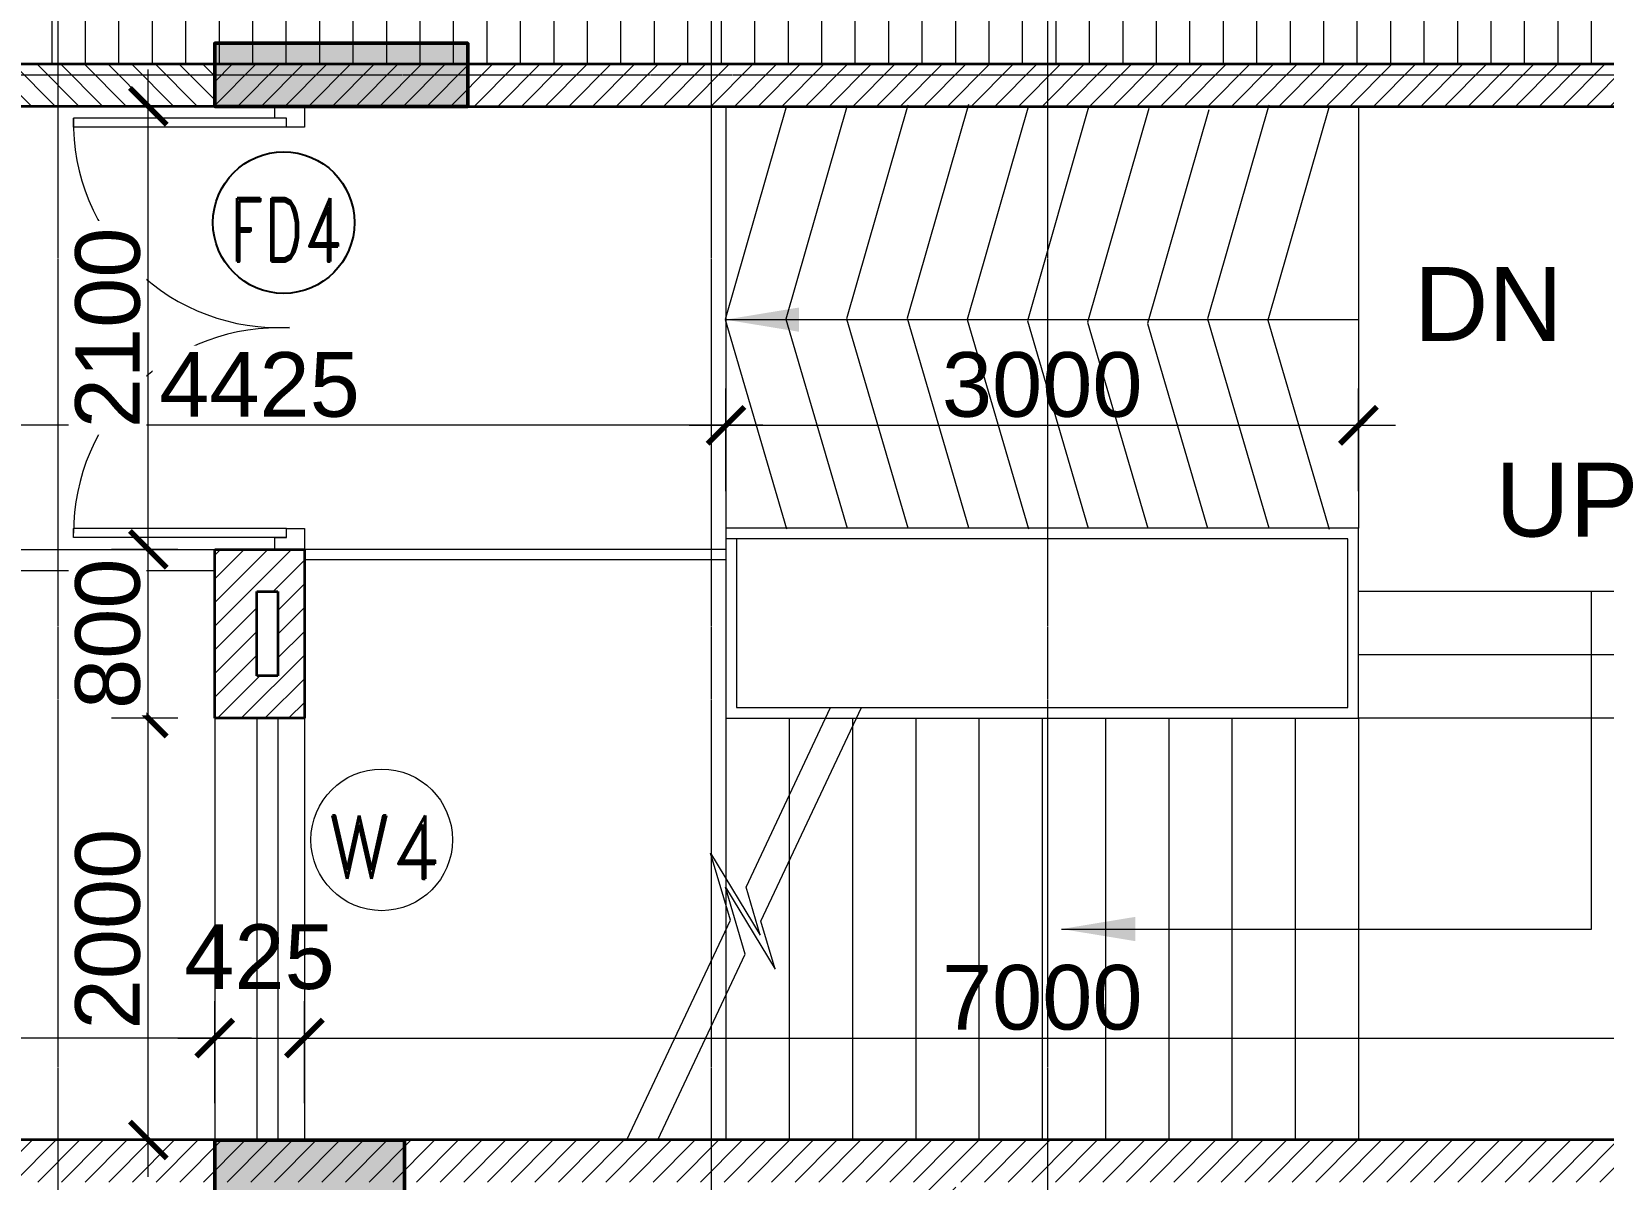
# Model space of a CAD drawing. Header units: millimetres. Extents: x 0 to 147381, y 0 to 170318.
# Drawn here: x 50550 to 58007, y 67431 to 72874 of the extents above; entities that cross this region are included whole.
import ezdxf
from ezdxf.enums import TextEntityAlignment as Align

# ---------------------------------------------------------------- set-up
doc = ezdxf.new("R2010")
doc.units = ezdxf.units.MM
doc.linetypes.add('Center', pattern=[29.999999, 12, -6, 6, -6])
doc.linetypes.add('Grid Line', pattern=[22.225, 12.7, -3.175, 3.175, -3.175])
for name, color, linetype, lineweight, true_color in [('A-FIRE DOOR', 1, 'Continuous', 15, 0xf50000), ('ARCH RCC HATCH', 253, 'Center', 9, 0x9c9c9c), ('Arch_FIRE DW_No', 1, 'Continuous', 25, 0xe60000), ('S-COLS_HATCH', 252, 'Continuous', 9, 0x8a8a8a)]:
    doc.layers.add(name, color=color, linetype=linetype, lineweight=lineweight, true_color=true_color)
for name, color, linetype, lineweight in [('AR_ELE', 31, 'Continuous', 9), ('AR_STR', 7, 'Continuous', 15), ('AR_WALL_HATCH', 23, 'Continuous', 5), ('Arch_Dim', 7, 'Continuous', 25), ('Arch_DW_No', 5, 'Continuous', 15), ('ARCH_WALL', 1, 'Continuous', 35), ('Arch_Window', 140, 'Continuous', 9), ('G-ANNO-TEXT', 231, 'Continuous', 25), ('S-GRID', 8, 'Continuous', 9), ('S-STRS', 40, 'Continuous', 9), ('STR COL.', 1, 'Continuous', 50)]:
    doc.layers.add(name, color=color, linetype=linetype, lineweight=lineweight)
doc.styles.add('Arial_2', font='arial.ttf', dxfattribs={"height": 472.5})
doc.styles.add('DIM', font='arial.ttf')
doc.styles.add('DIM_100', font='romand.shx', dxfattribs={"width": 0.9})
doc.styles.add('GRID_TEXT', font='GOTHIC.TTF', dxfattribs={"width": 0.8})
doc.styles.add('SIZE', font='romans.shx', dxfattribs={"width": 0.75, "height": 200})
doc.dimstyles.new('DIM- 175', dxfattribs={"dimscale": 175, "dimtxt": 1.75, "dimasz": 1, "dimexe": 1, "dimexo": 1, "dimgap": 0.2, "dimtad": 1, "dimdec": 0, "dimrnd": 5, "dimzin": 0, "dimdsep": 46, "dimtxsty": 'DIM', "dimblk": 'ARCHTICK', "dimcen": 0, "dimdle": 1, "dimclrd": 3, "dimclre": 5, "dimclrt": 3, "dimadec": 0, "dimazin": 0, "dimtfac": 1, "dimtdec": 0, "dimtofl": 0, "dimtmove": 2, "dimatfit": 3, "dimfxl": 1, "dimtolj": 1, "dimtzin": 0, "dimlwd": 13, "dimlwe": 15, "dimarcsym": 0})
doc.dimstyles.new('DIM_150_GRID', dxfattribs={"dimscale": 175, "dimtxt": 3, "dimasz": 2, "dimexe": 1, "dimexo": 0.5, "dimgap": 0.5, "dimtad": 1, "dimdec": 0, "dimrnd": 5, "dimzin": 1, "dimdsep": 46, "dimtxsty": 'GRID_TEXT', "dimblk": 'ARCHTICK', "dimcen": 0.09, "dimdle": 1, "dimclrt": 256, "dimazin": 0, "dimtfac": 1, "dimtdec": 0, "dimtmove": 2, "dimatfit": 3, "dimfxl": 1, "dimtvp": 1, "dimtolj": 1, "dimtzin": 0, "dimlwd": 15, "dimlwe": 18, "dimarcsym": 0})

# ---------------------------------------------------------------- blocks, each defined once
blk = doc.blocks.new('_ArchTick')
at = {"color": 0, "linetype": 'ByBlock', "const_width": 0.15}
blk.add_lwpolyline([(-0.5, -0.5), (0.5, 0.5)], dxfattribs=at)
blk = doc.blocks.new('A$C59E872DE')
at = {"layer": 'S-GRID', "linetype": 'Grid Line', "ltscale": 0.5}
for p, q in [((12980, 89720.3), (12980, -3251.5)), ((16080, 89720.3), (16080, -4357.6)), ((17675, 89720.3), (17675, -4357.6)), ((-6964.1, 28130.5), (94404.8, 28130.5))]:
    blk.add_line(p, q, dxfattribs=at)
blk = doc.blocks.new('A_Double -Panel Wooden Door W Ventilator - _D5_1500 X 2700-481861-3 SECOND FLOOR LVL_')
for p, q in [((-750, 50), (-680, 50)), ((-750, -50), (-750, 50)), ((-680, 50), (-680, -10)), ((680, 50), (750, 50)), ((680, -10), (680, 50)), ((750, 50), (750, -50)), ((-710, -50), (-750, -50)), ((-710, -10), (-710, -732.4)), ((-710, -10), (-710, -50)), ((-680, -10), (-710, -10)), ((-680, -10), (-680, -732.2)), ((680, -10), (680, -732.2)), ((710, -10), (680, -10)), ((710, -10), (710, -732.2)), ((710, -50), (710, -10)), ((750, -50), (710, -50)), ((-680, -732.2), (-710, -732.2)), ((710, -732.2), (680, -732.2))]:
    blk.add_line(p, q)
for centre, radius, start, end in [((-696.3, -37), 695.5, 268.8716, 3.0521), ((695, -37.1), 695.2, 176.9435, 270)]:
    blk.add_arc(centre, radius, start, end)
blk = doc.blocks.new('A$C4D5E1DB4')
at = {"layer": 'AR_WALL_HATCH', "ltscale": 500}
h = blk.add_hatch(dxfattribs=at)
h.set_pattern_fill('ANSI31', color=256, scale=25)
h.paths.add_polyline_path([(2750, 6490), (-13475, 6490), (-13475, 6290), (2750, 6290)])
h = blk.add_hatch(dxfattribs=at)
h.set_pattern_fill('ANSI31', color=256, scale=25)
h.paths.add_polyline_path([(-5750, 1390), (-5750, 1690), (-4950, 1690), (-4950, 1390), (-5750, 1390)], flags=16)
h.paths.add_polyline_path([(-9960, -210.5), (-10160, -210.5), (-10160, -1210), (-9960, -1210)])
h.paths.add_polyline_path([(-10160, 989.5), (-9960, 989.5), (-9960, 1190), (-5050, 1190), (-5050, -1810.5), (-6077.6, -1810.5), (-6077.6, -2010.5), (-4850, -2010.5), (-4850, 1390), (-4950, 1390), (-4950, 1690), (-5750, 1690), (-5750, 1390), (-5820, 1390), (-5820, 2590), (-4850, 2590), (-4850, 2790), (-5820, 2790), (-5820, 3990), (-4850, 3990), (-4850, 4190), (-5681.5, 4190), (-6050, 4190), (-6050, 1390), (-22030.5, 1390), (-22030.5, 1190), (-10160, 1190)])
h = blk.add_hatch(dxfattribs=at)
h.set_pattern_fill('ANSI31', color=256, scale=25)
h.paths.add_polyline_path([(-13050, 4190), (-13190, 4190), (-13475, 4190), (-13475, 3390), (-13050, 3390)])
h.paths.add_polyline_path([(-13175, 3590), (-13275, 3590), (-13275, 3990), (-13175, 3990)], flags=16)
at = {"layer": 'A-FIRE DOOR', "linetype": 'Continuous'}
blk.add_line((-13475, 6290), (-13475, 6490), dxfattribs=at)
at = {"layer": 'AR_ELE'}
for p, q in [((-13475, 3390), (-13475, 1390)), ((-13050, 3390), (-13050, 1390))]:
    blk.add_line(p, q, dxfattribs=at)
at = {"layer": 'ARCH_WALL'}
for p, q in [((2750, 6490), (-13475, 6490)), ((-13475, 6290), (2750, 6290)), ((-13475, 3390), (-13475, 4190)), ((-13475, 4190), (-13050, 4190)), ((-13050, 4190), (-13050, 3390)), ((-13275, 3590), (-13275, 3990)), ((-13275, 3990), (-13175, 3990)), ((-13175, 3990), (-13175, 3590)), ((-13175, 3590), (-13275, 3590)), ((-13050, 3390), (-13475, 3390)), ((-6050, 1390), (-22030.5, 1390))]:
    blk.add_line(p, q, dxfattribs=at)
at = {"layer": 'Arch_Window'}
for p, q in [((-13275, 3390), (-13275, 1390)), ((-13175, 3390), (-13175, 1390))]:
    blk.add_line(p, q, dxfattribs=at)
at = {"layer": 'S-STRS'}
for p, q in [((-11050, 6290), (-11050, 4290)), ((-8050, 6290), (-8050, 4290)), ((-8050, 4290), (-11050, 4290)), ((-11050, 4290), (-11050, 3390)), ((-8050, 3390), (-8050, 4290)), ((-19675, 4190), (-13475, 4190)), ((-11050, 4190), (-13050, 4190)), ((-8100, 4240), (-11050, 4240)), ((-11000, 4240), (-11000, 3440)), ((-8100, 3440), (-8100, 4240)), ((-11050, 4140), (-13050, 4140)), ((-19675, 4090), (-13475, 4090)), ((-6050, 3990), (-8050, 3990)), ((-6050, 3690), (-8050, 3690)), ((-11000, 3440), (-8100, 3440)), ((-11050, 3390), (-11050, 1390)), ((-11050, 3390), (-8050, 3390)), ((-10750, 3390), (-10750, 1390)), ((-10450, 3390), (-10450, 1390)), ((-10150, 3390), (-10150, 1390)), ((-9850, 3390), (-9850, 1390)), ((-9550, 3390), (-9550, 1390)), ((-9250, 3390), (-9250, 1390)), ((-8950, 3390), (-8950, 1390)), ((-8650, 3390), (-8650, 1390)), ((-8350, 3390), (-8350, 1390)), ((-8050, 3390), (-8050, 1390)), ((-6050, 3390), (-8050, 3390))]:
    blk.add_line(p, q, dxfattribs=at)
for points in [[(-10762.5, 6292.1), (-11053.2, 5278.9), (-10762.5, 4287.9)], [(-10475, 6294.2), (-10765.7, 5281.1), (-10475, 4290)], [(-10187.5, 6296.4), (-10478.2, 5283.2), (-10187.5, 4292.1)], [(-9900, 6298.5), (-10190.7, 5285.3), (-9900, 4294.2)], [(-9614.9, 6292.1), (-9905.7, 5278.9), (-9614.9, 4287.9)], [(-9329.9, 6285.8), (-9620.6, 5272.6), (-9332.4, 4290)], [(-9044.8, 6279.4), (-9335.5, 5266.2), (-9049.2, 4290)], [(-8759.7, 6273), (-9050.5, 5259.9), (-8766, 4290)], [(-8474.7, 6296.4), (-8765.4, 5283.2), (-8474.7, 4292.1)], [(-8189.6, 6290), (-8480.3, 5276.8), (-8189.6, 4285.8)], [(-11520.4, 1390), (-11029.3, 2431.3), (-11122.9, 2748.9), (-10887.9, 2361.1), (-10955, 2588.8), (-10553.6, 3440)], [(-11373.8, 1390), (-10958.8, 2270.1), (-11052.4, 2587.6), (-10817.4, 2199.8), (-10884.5, 2427.6), (-10407, 3440)]]:
    blk.add_lwpolyline(points, dxfattribs=at)
at = {"layer": 'A-FIRE DOOR', "xscale": 1.400000000000043, "yscale": 1.400000000000043, "zscale": 1.400000000000043, "rotation": 270}
blk.add_blockref('A_Double -Panel Wooden Door W Ventilator - _D5_1500 X 2700-481861-3 SECOND FLOOR LVL_', (-13120, 5240), dxfattribs=at)
blk = doc.blocks.new('DW')
at = {"color": 9}
blk.add_circle((0, 0), 671, dxfattribs=at)
at = {"style": 'SIZE', "width": 0.8}
blk.add_attdef('W7', text='', height=500, dxfattribs=at).set_placement((5, -289), align=Align.CENTER)
blk = doc.blocks.new('A$C38A24FCE')
at = {"layer": 'S-COLS_HATCH'}
for points in [[(-71765, 26355), (-71765, 26655), (-72965, 26655), (-72965, 26355)], [(-72065, 21155), (-72065, 21455), (-72965, 21455), (-72965, 21155)]]:
    blk.add_hatch(color=256, dxfattribs=at).paths.add_polyline_path(points)
at = {"layer": 'STR COL.'}
for points in [[(-71765, 26355), (-71765, 26655), (-72965, 26655), (-72965, 26355)], [(-72065, 21155), (-72065, 21455), (-72965, 21455), (-72965, 21155)]]:
    blk.add_lwpolyline(points, close=True, dxfattribs=at)
blk = doc.blocks.new('*D581')
at = {"layer": 'Arch_Dim', "color": 5, "lineweight": 15, "transparency": 16777216}
for p, q in [((51844.7, 67793), (51844.7, 68276.3)), ((58844.7, 67793.5), (58844.7, 68276.3))]:
    blk.add_line(p, q, dxfattribs=at)
at = {"layer": 'Arch_Dim', "color": 3, "lineweight": 13, "transparency": 16777216}
blk.add_line((51669.7, 68101.3), (59019.7, 68101.3), dxfattribs=at)
at = {"layer": 'Defpoints', "color": 0, "linetype": 'Continuous', "transparency": 16777216}
for p in [(58844.7, 68101.3), (51844.7, 67618), (58844.7, 67618.5)]:
    blk.add_point(p, dxfattribs=at)
at = {"layer": 'Arch_Dim', "color": 3, "linetype": 'Continuous', "lineweight": 13, "transparency": 16777216, "xscale": 175, "yscale": 175, "zscale": 175, "rotation": 180}
blk.add_blockref('_ArchTick', (51844.7, 68101.3), dxfattribs=at)
at = {"layer": 'Arch_Dim', "color": 3, "linetype": 'Continuous', "lineweight": 13, "transparency": 16777216, "xscale": 175, "yscale": 175, "zscale": 175}
blk.add_blockref('_ArchTick', (58844.7, 68101.3), dxfattribs=at)
at = {"layer": 'Arch_Dim', "color": 3, "linetype": 'Continuous', "transparency": 16777216, "insert": (55344.7, 68292.7), "char_height": 306.25, "attachment_point": 5, "style": 'DIM'}
blk.add_mtext('\\A1;7000', dxfattribs=at)
blk = doc.blocks.new('*D582')
at = {"layer": 'Arch_Dim', "color": 5, "lineweight": 15, "transparency": 16777216}
for p, q in [((51419.7, 67793.5), (51419.7, 68276.3)), ((51844.7, 67793.5), (51844.7, 68276.3))]:
    blk.add_line(p, q, dxfattribs=at)
at = {"layer": 'Arch_Dim', "color": 3, "lineweight": 13, "transparency": 16777216}
blk.add_line((51244.7, 68101.3), (52019.7, 68101.3), dxfattribs=at)
at = {"layer": 'Defpoints', "color": 0, "linetype": 'Continuous', "transparency": 16777216}
for p in [(51844.7, 68101.3), (51419.7, 67618.5), (51844.7, 67618.5)]:
    blk.add_point(p, dxfattribs=at)
at = {"layer": 'Arch_Dim', "color": 3, "linetype": 'Continuous', "lineweight": 13, "transparency": 16777216, "xscale": 175, "yscale": 175, "zscale": 175, "rotation": 180}
blk.add_blockref('_ArchTick', (51419.7, 68101.3), dxfattribs=at)
at = {"layer": 'Arch_Dim', "color": 3, "linetype": 'Continuous', "lineweight": 13, "transparency": 16777216, "xscale": 175, "yscale": 175, "zscale": 175}
blk.add_blockref('_ArchTick', (51844.7, 68101.3), dxfattribs=at)
at = {"layer": 'Arch_Dim', "color": 3, "linetype": 'Continuous', "transparency": 16777216, "insert": (51632.2, 68485.2), "char_height": 306.25, "attachment_point": 5, "style": 'DIM'}
blk.add_mtext('\\A1;425', dxfattribs=at)
blk = doc.blocks.new('*D583')
at = {"layer": 'Arch_Dim', "color": 5, "lineweight": 15, "transparency": 16777216}
for p, q in [((53844.7, 70693.5), (53844.7, 71181.6)), ((56844.7, 70693.5), (56844.7, 71181.6))]:
    blk.add_line(p, q, dxfattribs=at)
at = {"layer": 'Arch_Dim', "color": 3, "lineweight": 13, "transparency": 16777216}
blk.add_line((53669.7, 71006.6), (57019.7, 71006.6), dxfattribs=at)
at = {"layer": 'Defpoints', "color": 0, "linetype": 'Continuous', "transparency": 16777216}
for p in [(56844.7, 71006.6), (53844.7, 70518.5), (56844.7, 70518.5)]:
    blk.add_point(p, dxfattribs=at)
at = {"layer": 'Arch_Dim', "color": 3, "linetype": 'Continuous', "lineweight": 13, "transparency": 16777216, "xscale": 175, "yscale": 175, "zscale": 175, "rotation": 180}
blk.add_blockref('_ArchTick', (53844.7, 71006.6), dxfattribs=at)
at = {"layer": 'Arch_Dim', "color": 3, "linetype": 'Continuous', "lineweight": 13, "transparency": 16777216, "xscale": 175, "yscale": 175, "zscale": 175}
blk.add_blockref('_ArchTick', (56844.7, 71006.6), dxfattribs=at)
at = {"layer": 'Arch_Dim', "color": 3, "linetype": 'Continuous', "transparency": 16777216, "insert": (55344.7, 71198.1), "char_height": 306.25, "attachment_point": 5, "style": 'DIM'}
blk.add_mtext('\\A1;3000', dxfattribs=at)
blk = doc.blocks.new('*D790')
at = {"layer": 'Arch_Dim', "color": 3, "lineweight": 13, "transparency": 16777216}
blk.add_line((47329.5, 67443), (47329.5, 72693.5), dxfattribs=at)
at = {"layer": 'Arch_Dim', "color": 5, "lineweight": 15, "transparency": 16777216}
for p, q in [((51244.7, 72518.5), (47154.5, 72518.5)), ((51244.7, 67618), (47154.5, 67618))]:
    blk.add_line(p, q, dxfattribs=at)
at = {"layer": 'Defpoints', "color": 0, "linetype": 'Continuous', "transparency": 16777216}
for p in [(47329.5, 72518.5), (51419.7, 72518.5), (51419.7, 67618)]:
    blk.add_point(p, dxfattribs=at)
at = {"layer": 'Arch_Dim', "color": 3, "linetype": 'Continuous', "lineweight": 13, "transparency": 16777216, "xscale": 175, "yscale": 175, "zscale": 175}
for p, rotation in [((47329.5, 72518.5), 90), ((47329.5, 67618), 270)]:
    blk.add_blockref('_ArchTick', p, dxfattribs=dict(at, rotation=rotation))
at = {"layer": 'Arch_Dim', "color": 3, "linetype": 'Continuous', "transparency": 16777216, "insert": (47138.1, 70068.2), "char_height": 306.25, "attachment_point": 5, "rotation": 90, "style": 'DIM'}
blk.add_mtext('\\A1;4900', dxfattribs=at)
blk = doc.blocks.new('*D584')
at = {"layer": 'Arch_Dim', "color": 3, "lineweight": 13, "transparency": 16777216}
blk.add_line((47329.5, 72343.5), (47329.5, 73492.5), dxfattribs=at)
at = {"layer": 'Arch_Dim', "color": 5, "lineweight": 15, "transparency": 16777216}
for p, q in [((47504.5, 73317.5), (47504.5, 73317.5)), ((51244.7, 72518.5), (47154.5, 72518.5))]:
    blk.add_line(p, q, dxfattribs=at)
at = {"layer": 'Defpoints', "color": 0, "linetype": 'Continuous', "transparency": 16777216}
for p in [(47329.5, 73317.5), (47329.5, 73317.5), (51419.7, 72518.5)]:
    blk.add_point(p, dxfattribs=at)
at = {"layer": 'Arch_Dim', "color": 3, "linetype": 'Continuous', "lineweight": 13, "transparency": 16777216, "xscale": 175, "yscale": 175, "zscale": 175}
for p, rotation in [((47329.5, 73317.5), 90), ((47329.5, 72518.5), 270)]:
    blk.add_blockref('_ArchTick', p, dxfattribs=dict(at, rotation=rotation))
at = {"layer": 'Arch_Dim', "color": 3, "linetype": 'Continuous', "transparency": 16777216, "insert": (47138.1, 72918), "char_height": 306.25, "attachment_point": 5, "rotation": 90, "style": 'DIM'}
blk.add_mtext('\\A1;800', dxfattribs=at)
blk = doc.blocks.new('*D728')
at = {"layer": 'Arch_Dim', "color": 5, "lineweight": 15, "transparency": 16777216}
for p, q in [((43064.2, 67493), (43064.2, 68276.3)), ((51419.7, 67793), (51419.7, 68276.3))]:
    blk.add_line(p, q, dxfattribs=at)
at = {"layer": 'Arch_Dim', "color": 3, "lineweight": 13, "transparency": 16777216}
blk.add_line((51594.7, 68101.3), (42889.2, 68101.3), dxfattribs=at)
at = {"layer": 'Defpoints', "color": 0, "linetype": 'Continuous', "transparency": 16777216}
for p in [(43064.2, 68101.3), (51419.7, 67618), (43064.2, 67318)]:
    blk.add_point(p, dxfattribs=at)
at = {"layer": 'Arch_Dim', "color": 3, "linetype": 'Continuous', "lineweight": 13, "transparency": 16777216, "xscale": 175, "yscale": 175, "zscale": 175, "rotation": 180}
blk.add_blockref('_ArchTick', (43064.2, 68101.3), dxfattribs=at)
at = {"layer": 'Arch_Dim', "color": 3, "linetype": 'Continuous', "lineweight": 13, "transparency": 16777216, "xscale": 175, "yscale": 175, "zscale": 175}
blk.add_blockref('_ArchTick', (51419.7, 68101.3), dxfattribs=at)
at = {"layer": 'Arch_Dim', "color": 3, "linetype": 'Continuous', "transparency": 16777216, "insert": (47242, 68292.8), "char_height": 306.25, "attachment_point": 5, "style": 'DIM'}
blk.add_mtext('\\A1;8355', dxfattribs=at)
blk = doc.blocks.new('*D494')
at = {"layer": 'Arch_Dim', "color": 5, "lineweight": 15, "transparency": 16777216}
for p, q in [((49419.7, 70693.5), (49419.7, 71181.6)), ((53844.7, 70693.5), (53844.7, 71181.6))]:
    blk.add_line(p, q, dxfattribs=at)
at = {"layer": 'Arch_Dim', "color": 3, "lineweight": 13, "transparency": 16777216}
blk.add_line((54019.7, 71006.6), (49244.7, 71006.6), dxfattribs=at)
at = {"layer": 'Defpoints', "color": 0, "linetype": 'Continuous', "transparency": 16777216}
for p in [(49419.7, 71006.6), (49419.7, 70518.5), (53844.7, 70518.5)]:
    blk.add_point(p, dxfattribs=at)
at = {"layer": 'Arch_Dim', "color": 3, "linetype": 'Continuous', "lineweight": 13, "transparency": 16777216, "xscale": 175, "yscale": 175, "zscale": 175, "rotation": 180}
blk.add_blockref('_ArchTick', (49419.7, 71006.6), dxfattribs=at)
at = {"layer": 'Arch_Dim', "color": 3, "linetype": 'Continuous', "lineweight": 13, "transparency": 16777216, "xscale": 175, "yscale": 175, "zscale": 175}
blk.add_blockref('_ArchTick', (53844.7, 71006.6), dxfattribs=at)
at = {"layer": 'Arch_Dim', "color": 3, "linetype": 'Continuous', "transparency": 16777216, "insert": (51632.2, 71198), "char_height": 306.25, "attachment_point": 5, "style": 'DIM', "bg_fill": 3, "box_fill_scale": 1.1, "bg_fill_color": 9, "bg_fill_true_color": 13158600, "bg_fill_transparency": 0}
blk.add_mtext('\\A1;4425', dxfattribs=at)
blk = doc.blocks.new('*D751')
at = {"layer": 'Arch_Dim', "color": 3, "lineweight": 13, "transparency": 16777216}
blk.add_line((51104.6, 67443), (51104.6, 69793.5), dxfattribs=at)
at = {"layer": 'Arch_Dim', "color": 5, "lineweight": 15, "transparency": 16777216}
for p, q in [((51244.7, 69618.5), (50929.6, 69618.5)), ((51244.7, 67618), (50929.6, 67618))]:
    blk.add_line(p, q, dxfattribs=at)
at = {"layer": 'Defpoints', "color": 0, "linetype": 'Continuous', "transparency": 16777216}
for p in [(51104.6, 69618.5), (51419.7, 69618.5), (51419.7, 67618)]:
    blk.add_point(p, dxfattribs=at)
at = {"layer": 'Arch_Dim', "color": 3, "linetype": 'Continuous', "lineweight": 13, "transparency": 16777216, "xscale": 175, "yscale": 175, "zscale": 175}
for p, rotation in [((51104.6, 69618.5), 90), ((51104.6, 67618), 270)]:
    blk.add_blockref('_ArchTick', p, dxfattribs=dict(at, rotation=rotation))
at = {"layer": 'Arch_Dim', "color": 3, "linetype": 'Continuous', "transparency": 16777216, "insert": (50913.2, 68618.2), "char_height": 306.25, "attachment_point": 5, "rotation": 90, "style": 'DIM', "bg_fill": 3, "box_fill_scale": 1.1, "bg_fill_color": 9, "bg_fill_true_color": 13158600, "bg_fill_transparency": 0}
blk.add_mtext('\\A1;2000', dxfattribs=at)
blk = doc.blocks.new('*D752')
at = {"layer": 'Arch_Dim', "color": 3, "lineweight": 13, "transparency": 16777216}
blk.add_line((51104.6, 69443.5), (51104.6, 70593.5), dxfattribs=at)
at = {"layer": 'Arch_Dim', "color": 5, "lineweight": 15, "transparency": 16777216}
for p, q in [((51244.7, 70418.5), (50929.6, 70418.5)), ((51244.7, 69618.5), (50929.6, 69618.5))]:
    blk.add_line(p, q, dxfattribs=at)
at = {"layer": 'Defpoints', "color": 0, "linetype": 'Continuous', "transparency": 16777216}
for p in [(51419.7, 70418.5), (51419.7, 69618.5)]:
    blk.add_point(p, dxfattribs=at)
at = {"layer": 'Arch_Dim', "color": 3, "linetype": 'Continuous', "lineweight": 13, "transparency": 16777216, "xscale": 175, "yscale": 175, "zscale": 175}
for p, rotation in [((51104.6, 70418.5), 90), ((51104.6, 69618.5), 270)]:
    blk.add_blockref('_ArchTick', p, dxfattribs=dict(at, rotation=rotation))
at = {"layer": 'Arch_Dim', "color": 3, "linetype": 'Continuous', "transparency": 16777216, "insert": (50913.2, 70018.5), "char_height": 306.25, "attachment_point": 5, "rotation": 90, "style": 'DIM', "bg_fill": 3, "box_fill_scale": 1.1, "bg_fill_color": 9, "bg_fill_true_color": 13158600, "bg_fill_transparency": 0}
blk.add_mtext('\\A1;800', dxfattribs=at)
at = {"layer": 'Defpoints', "color": 0, "linetype": 'Continuous', "transparency": 16777216}
blk.add_point((51104.6, 70418.5), dxfattribs=at)
blk = doc.blocks.new('*D753')
at = {"layer": 'Arch_Dim', "color": 3, "lineweight": 13, "transparency": 16777216}
blk.add_line((51104.6, 70243.5), (51104.6, 72693.5), dxfattribs=at)
at = {"layer": 'Arch_Dim', "color": 5, "lineweight": 15, "transparency": 16777216}
for p, q in [((51244.7, 72518.5), (50929.6, 72518.5)), ((51244.7, 70418.5), (50929.6, 70418.5))]:
    blk.add_line(p, q, dxfattribs=at)
at = {"layer": 'Defpoints', "color": 0, "linetype": 'Continuous', "transparency": 16777216}
for p in [(51104.6, 72518.5), (51419.7, 72518.5), (51419.7, 70418.5)]:
    blk.add_point(p, dxfattribs=at)
at = {"layer": 'Arch_Dim', "color": 3, "linetype": 'Continuous', "lineweight": 13, "transparency": 16777216, "xscale": 175, "yscale": 175, "zscale": 175}
for p, rotation in [((51104.6, 72518.5), 90), ((51104.6, 70418.5), 270)]:
    blk.add_blockref('_ArchTick', p, dxfattribs=dict(at, rotation=rotation))
at = {"layer": 'Arch_Dim', "color": 3, "linetype": 'Continuous', "transparency": 16777216, "insert": (50913.2, 71468.5), "char_height": 306.25, "attachment_point": 5, "rotation": 90, "style": 'DIM', "bg_fill": 3, "box_fill_scale": 1.1, "bg_fill_color": 9, "bg_fill_true_color": 13158600, "bg_fill_transparency": 0}
blk.add_mtext('\\A1;2100', dxfattribs=at)

msp = doc.modelspace()

# ---------------------------------------------------------------- hatches: boundary and pattern name
at = {"layer": 'S-COLS_HATCH', "linetype": 'Continuous'}
h = msp.add_hatch(dxfattribs=at)
h.set_pattern_fill('ANSI31', color=256, scale=50, angle=45)
h.set_pattern_definition([(90, (112242.8, 265239.27), (-158.75, 0), [])])
h.paths.add_polyline_path([(70944.7, 73318), (42663.3, 73317.7), (42663.3, 72718.2), (70944.7, 72718.5)])

# ---------------------------------------------------------------- linework, layer by layer
at = {"layer": 'S-COLS_HATCH', "color": 20, "linetype": 'Continuous', "true_color": 0xfe4816}
msp.add_lwpolyline([(70944.7, 72718.5), (42663.3, 72718.2), (42663.3, 73317.7), (70944.7, 73318)], close=True, dxfattribs=at)

# ---------------------------------------------------------------- texts
at = {"layer": 'G-ANNO-TEXT', "color": 7, "insert": (56595.6, 70829), "char_height": 350, "width": 2474.809, "attachment_point": 1, "style": 'Arial_2'}
msp.add_mtext('\\pxqc;UP', dxfattribs=at)

# ---------------------------------------------------------------- leaders
at = {"layer": 'G-ANNO-TEXT', "color": 7}
msp.add_leader([(55436.4, 68618.5), (57949.5, 68618.5), (57949.5, 70218.5)], dimstyle='DIM_150_GRID', override={"dimtad": 0, "dimtfill": 1, "dimarcsym": 2}, dxfattribs=at)

# ---------------------------------------------------------------- next in the draw order: block references
at = {"layer": 'ARCH RCC HATCH', "linetype": 'Continuous'}
msp.add_blockref('A$C59E872DE', (37694.7, 44538), dxfattribs=at)

# ---------------------------------------------------------------- next in the draw order: linework, layer by layer
at = {"layer": 'ARCH_WALL'}
for p, q in [((51419.4, 72718), (42863.3, 72718)), ((51419.7, 72518), (42663.3, 72518))]:
    msp.add_line(p, q, dxfattribs=at)

# ---------------------------------------------------------------- next in the draw order: block references
at = {"layer": 'A-FIRE DOOR', "linetype": 'Continuous'}
msp.add_blockref('A$C4D5E1DB4', (64894.7, 66228.5), dxfattribs=at)
at = {"layer": 'AR_STR', "linetype": 'Continuous'}
msp.add_blockref('A$C38A24FCE', (124384.7, 46163), dxfattribs=at)
at = {"layer": 'Arch_DW_No'}
ref = msp.add_blockref('DW', (52211.7, 69041), dxfattribs=dict(at, xscale=0.5001481924206014, yscale=0.5001481924206014, zscale=0.5001481924206014, rotation=291.467010438918))
ref.add_attrib('W71', 'W4', dxfattribs={"layer": '0', "height": 300, "style": 'DIM_100', "width": 0.9}).set_placement((52220.8, 68856.5), align=Align.CENTER)

# ---------------------------------------------------------------- next in the draw order: texts
at = {"layer": 'G-ANNO-TEXT', "color": 7, "insert": (56223.3, 71756.8), "char_height": 350, "width": 2474.809, "attachment_point": 1, "style": 'Arial_2'}
msp.add_mtext('\\pxqc;DN', dxfattribs=at)

# ---------------------------------------------------------------- next in the draw order: dimensions: what is measured, and where the dimension line sits
at = {"layer": 'Arch_Dim', "linetype": 'Continuous'}
for base, p1, p2, picture, middle in [((47329.5, 73317.5), (51419.7, 72518.5), (47329.5, 73317.5), '*D584', (47138.1, 72918)), ((47329.4938015, 72518.4834322), (51419.7233411, 67617.9834324), (51419.7233415, 72518.4834322), '*D790', (47138.130824, 70068.2334323))]:
    dim = msp.add_linear_dim(base=base, p1=p1, p2=p2, angle=90, dimstyle='DIM- 175', dxfattribs=at)
    dim.commit()
    dim.dimension.update_dxf_attribs({"geometry": picture, "text_midpoint": middle})
for base, p1, p2, picture, middle in [((56844.7, 71006.6), (53844.7, 70518.5), (56844.7, 70518.5), '*D583', (55344.7, 71198.1)), ((51844.7, 68101.3), (51419.7, 67618.5), (51844.7, 67618.5), '*D582', (51632.2, 68485.2)), ((43064.2233411, 68101.2929698), (51419.7233411, 67617.9834324), (43064.2233411, 67317.9834323), '*D728', (47241.9733411, 68292.7603982)), ((58844.7, 68101.3), (51844.7, 67618), (58844.7, 67618.5), '*D581', (55344.7, 68292.7))]:
    dim = msp.add_linear_dim(base=base, p1=p1, p2=p2, dimstyle='DIM- 175', dxfattribs=at)
    dim.commit()
    dim.dimension.update_dxf_attribs({"geometry": picture, "text_midpoint": middle})

# ---------------------------------------------------------------- next in the draw order: leaders
at = {"layer": 'G-ANNO-TEXT', "color": 7}
msp.add_leader([(53841.5, 71507.4), (56844.7, 71507.4)], dimstyle='DIM_150_GRID', override={"dimtad": 0, "dimtfill": 1, "dimarcsym": 2}, dxfattribs=at)

# ---------------------------------------------------------------- next in the draw order: dimensions: what is measured, and where the dimension line sits
at = {"layer": 'Arch_Dim', "linetype": 'Continuous'}
dim = msp.add_linear_dim(base=(49419.7, 71006.6), p1=(53844.7, 70518.5), p2=(49419.7, 70518.5), dimstyle='DIM- 175', override={"dimfxl": 0.0018, "dimtfill": 1, "dimarcsym": 1}, dxfattribs=at)
dim.commit()
dim.dimension.update_dxf_attribs({"geometry": '*D494', "text_midpoint": (51632.2, 71198)})
dim = msp.add_linear_dim(base=(51104.6092925, 69618.4834322), p1=(51419.7233411, 67617.9834324), p2=(51419.7233415, 69618.4834322), angle=90, dimstyle='DIM- 175', override={"dimfxl": 0.0018, "dimtfill": 1, "dimarcsym": 1}, dxfattribs=at)
dim.commit()
dim.dimension.update_dxf_attribs({"geometry": '*D751', "text_midpoint": (50913.246315, 68618.2334323)})

# ---------------------------------------------------------------- next in the draw order: dimensions: what is measured, and where the dimension line sits
dim = msp.add_linear_dim(base=(51104.6, 70418.5), p1=(51419.7, 69618.5), p2=(51419.7, 70418.5), angle=90, dimstyle='DIM- 175', override={"dimfxl": 0.0018, "dimtfill": 1, "dimarcsym": 1}, dxfattribs=at)
dim.commit()
dim.dimension.update_dxf_attribs({"geometry": '*D752', "text_midpoint": (50913.2, 70018.5)})

# ---------------------------------------------------------------- next in the draw order: dimensions: what is measured, and where the dimension line sits
dim = msp.add_linear_dim(base=(51104.6, 72518.5), p1=(51419.7, 70418.5), p2=(51419.7, 72518.5), angle=90, dimstyle='DIM- 175', override={"dimfxl": 0.0018, "dimtfill": 1, "dimarcsym": 1}, dxfattribs=at)
dim.commit()
dim.dimension.update_dxf_attribs({"geometry": '*D753', "text_midpoint": (50913.2, 71468.5)})

# ---------------------------------------------------------------- next in the draw order: hatches: boundary and pattern name
at = {"layer": 'AR_WALL_HATCH', "ltscale": 500}
h = msp.add_hatch(dxfattribs=at)
h.set_pattern_fill('ANSI31', color=256, scale=25, angle=-90)
h.set_pattern_definition([(315, (279084.7, 60298.19), (56.1266, 56.1266), [])])
h.paths.add_polyline_path([(51419.7, 72518.5), (51419.7, 72718.5), (48878.3, 72718.5), (48878.3, 72518.5)])

# ---------------------------------------------------------------- next in the draw order: block references
at = {"layer": 'Arch_FIRE DW_No', "linetype": 'Continuous'}
ref = msp.add_blockref('DW', (51746.8, 71967.5), dxfattribs=dict(at, xscale=0.5001481924206014, yscale=0.5001481924206014, zscale=0.5001481924206014, rotation=291.467010438918))
ref.add_attrib('W71', 'FD4', dxfattribs={"layer": '0', "height": 300, "style": 'DIM_100', "width": 0.7}).set_placement((51755.9, 71783), align=Align.CENTER)

doc.saveas('drawing.dxf')
